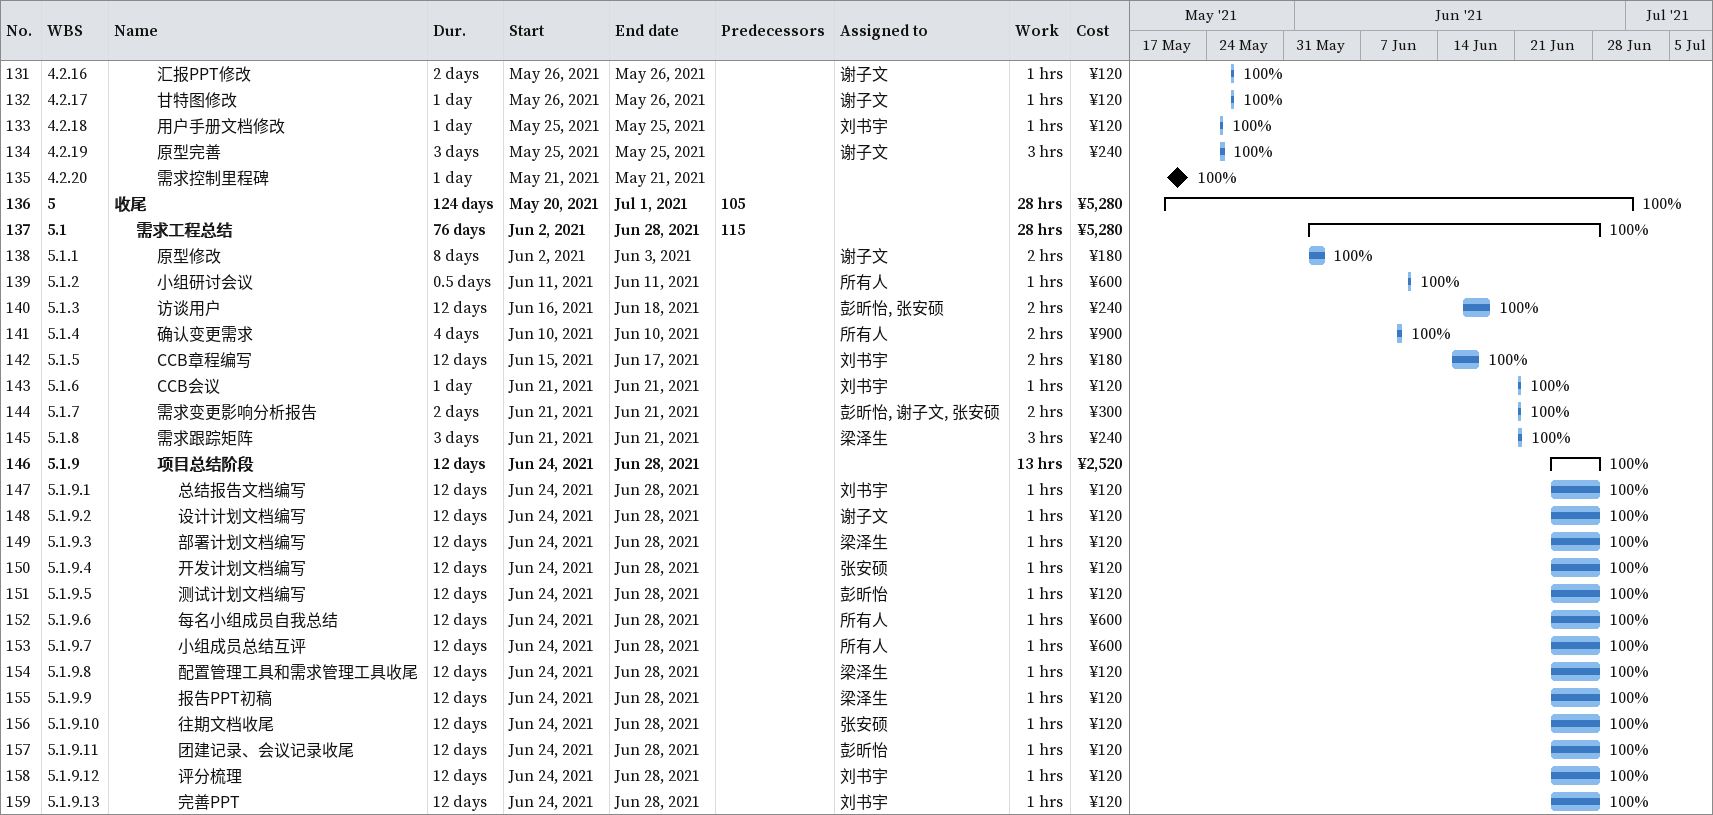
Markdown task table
| ID | WBS | Task | Duration | Start | Finish | Predecessors | Resources | % complete | Work (h) | Cost (¥) |
|---|---|---|---|---|---|---|---|---|---|---|
| 131 | 4.2.16 | 汇报PPT修改 | 2d | 2021-05-26 | 2021-05-26 |  | 谢子文 | 100 | 1 | 120 |
| 132 | 4.2.17 | 甘特图修改 | 1d | 2021-05-26 | 2021-05-26 |  | 谢子文 | 100 | 1 | 120 |
| 133 | 4.2.18 | 用户手册文档修改 | 1d | 2021-05-25 | 2021-05-25 |  | 刘书宇 | 100 | 1 | 120 |
| 134 | 4.2.19 | 原型完善 | 3d | 2021-05-25 | 2021-05-25 |  | 谢子文 | 100 | 3 | 240 |
| 135 | 4.2.20 | 需求控制里程碑 | 1d | 2021-05-21 | 2021-05-21 |  |  | 100 |  |  |
| 136 | 5 | **收尾** | 124d | 2021-05-20 | 2021-07-01 | 105 |  | 100 | 28 | 5280 |
| 137 | 5.1 | **需求工程总结** | 76d | 2021-06-02 | 2021-06-28 | 115 |  | 100 | 28 | 5280 |
| 138 | 5.1.1 | 原型修改 | 8d | 2021-06-02 | 2021-06-03 |  | 谢子文 | 100 | 2 | 180 |
| 139 | 5.1.2 | 小组研讨会议 | 0.5d | 2021-06-11 | 2021-06-11 |  | 所有人 | 100 | 1 | 600 |
| 140 | 5.1.3 | 访谈用户 | 12d | 2021-06-16 | 2021-06-18 |  | 彭昕怡, 张安硕 | 100 | 2 | 240 |
| 141 | 5.1.4 | 确认变更需求 | 4d | 2021-06-10 | 2021-06-10 |  | 所有人 | 100 | 2 | 900 |
| 142 | 5.1.5 | CCB章程编写 | 12d | 2021-06-15 | 2021-06-17 |  | 刘书宇 | 100 | 2 | 180 |
| 143 | 5.1.6 | CCB会议 | 1d | 2021-06-21 | 2021-06-21 |  | 刘书宇 | 100 | 1 | 120 |
| 144 | 5.1.7 | 需求变更影响分析报告 | 2d | 2021-06-21 | 2021-06-21 |  | 彭昕怡, 谢子文, 张安硕 | 100 | 2 | 300 |
| 145 | 5.1.8 | 需求跟踪矩阵 | 3d | 2021-06-21 | 2021-06-21 |  | 梁泽生 | 100 | 3 | 240 |
| 146 | 5.1.9 | **项目总结阶段** | 12d | 2021-06-24 | 2021-06-28 |  |  | 100 | 13 | 2520 |
| 147 | 5.1.9.1 | 总结报告文档编写 | 12d | 2021-06-24 | 2021-06-28 |  | 刘书宇 | 100 | 1 | 120 |
| 148 | 5.1.9.2 | 设计计划文档编写 | 12d | 2021-06-24 | 2021-06-28 |  | 谢子文 | 100 | 1 | 120 |
| 149 | 5.1.9.3 | 部署计划文档编写 | 12d | 2021-06-24 | 2021-06-28 |  | 梁泽生 | 100 | 1 | 120 |
| 150 | 5.1.9.4 | 开发计划文档编写 | 12d | 2021-06-24 | 2021-06-28 |  | 张安硕 | 100 | 1 | 120 |
| 151 | 5.1.9.5 | 测试计划文档编写 | 12d | 2021-06-24 | 2021-06-28 |  | 彭昕怡 | 100 | 1 | 120 |
| 152 | 5.1.9.6 | 每名小组成员自我总结 | 12d | 2021-06-24 | 2021-06-28 |  | 所有人 | 100 | 1 | 600 |
| 153 | 5.1.9.7 | 小组成员总结互评 | 12d | 2021-06-24 | 2021-06-28 |  | 所有人 | 100 | 1 | 600 |
| 154 | 5.1.9.8 | 配置管理工具和需求管理工具收尾 | 12d | 2021-06-24 | 2021-06-28 |  | 梁泽生 | 100 | 1 | 120 |
| 155 | 5.1.9.9 | 报告PPT初稿 | 12d | 2021-06-24 | 2021-06-28 |  | 梁泽生 | 100 | 1 | 120 |
| 156 | 5.1.9.10 | 往期文档收尾 | 12d | 2021-06-24 | 2021-06-28 |  | 张安硕 | 100 | 1 | 120 |
| 157 | 5.1.9.11 | 团建记录、会议记录收尾 | 12d | 2021-06-24 | 2021-06-28 |  | 彭昕怡 | 100 | 1 | 120 |
| 158 | 5.1.9.12 | 评分梳理 | 12d | 2021-06-24 | 2021-06-28 |  | 刘书宇 | 100 | 1 | 120 |
| 159 | 5.1.9.13 | 完善PPT | 12d | 2021-06-24 | 2021-06-28 |  | 刘书宇 | 100 | 1 | 120 |
